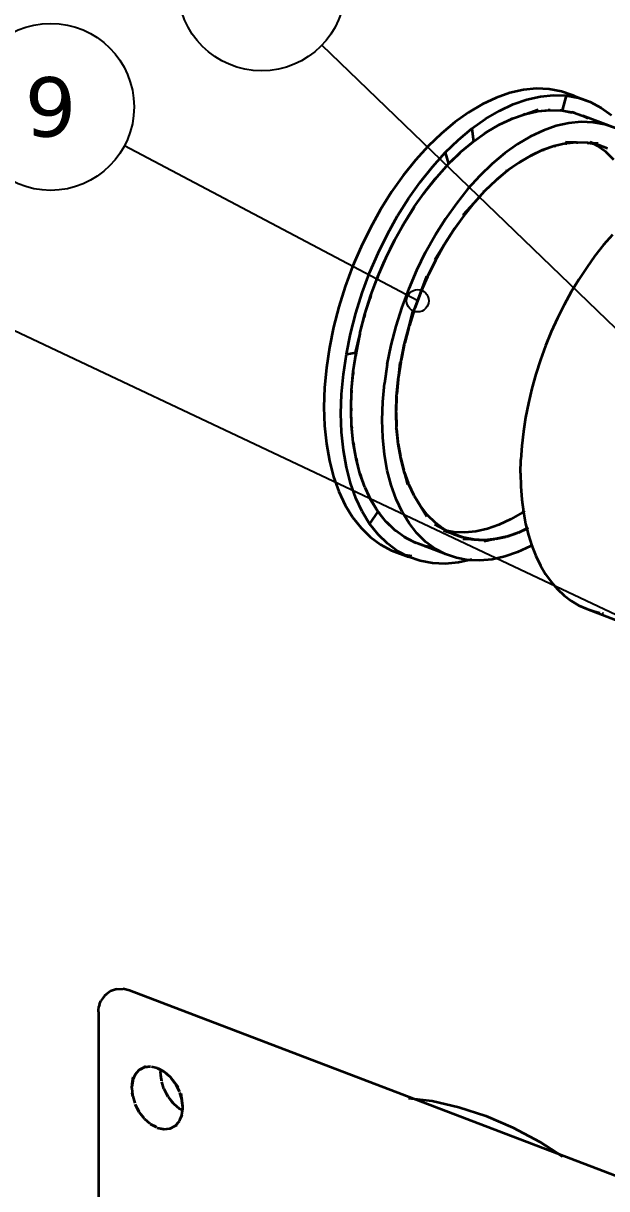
# Model space of a CAD drawing. Header units: millimetres. Extents: x 0 to 420, y 0 to 297.
# Drawn here: x 68.6 to 100, y 173.2 to 236.1 of the extents above; entities that cross this region are included whole.
import ezdxf
from ezdxf.enums import TextEntityAlignment as Align

# ---------------------------------------------------------------- set-up
doc = ezdxf.new("R2010")
doc.units = ezdxf.units.MM
doc.header["$LTSCALE"] = 6
doc.layers.add('BALAO', color=7, linetype='Continuous', lineweight=25)
doc.layers.add('VISIVEL', color=7, linetype='Continuous', lineweight=35)
doc.styles.add('DESENHO', font='DejaVuSans.ttf')

msp = doc.modelspace()

# ---------------------------------------------------------------- linework, layer by layer
at = {"layer": 'BALAO'}
for p, q in [((104.996, 215.277), (84.679, 234.868)), ((89.85, 221.099), (74.051, 229.446)), ((138.658, 186.127), (63.428, 221.706))]:
    msp.add_line(p, q, dxfattribs=at)
for centre, radius in [((81.44, 237.991), 4.5), ((70.073, 231.549), 4.5), ((89.85, 221.099), 0.6)]:
    msp.add_circle(centre, radius, dxfattribs=at)
at = {"layer": 'VISIVEL'}
for p, q in [((95.546, 232.465), (94.818, 232.301)), ((96.254, 232.533), (95.546, 232.465)), ((96.942, 232.505), (96.254, 232.533)), ((97.602, 232.381), (96.942, 232.505)), ((98.23, 232.161), (97.602, 232.381)), ((94.082, 232.041), (93.338, 231.693)), ((94.818, 232.301), (94.082, 232.041)), ((94.994, 231.693), (95.734, 231.949)), ((95.734, 231.949), (96.462, 232.113)), ((96.462, 232.113), (97.17, 232.181)), ((97.17, 232.181), (97.858, 232.153)), ((97.858, 232.153), (97.63, 231.353)), ((97.858, 232.153), (98.518, 232.029)), ((98.362, 232.093), (98.23, 232.161)), ((98.23, 232.161), (99.146, 231.813)), ((98.518, 232.029), (99.146, 231.813)), ((99.146, 231.813), (99.738, 231.501)), ((92.594, 231.253), (91.854, 230.725)), ((93.338, 231.693), (92.594, 231.253)), ((93.51, 230.901), (94.25, 231.341)), ((94.25, 231.341), (94.994, 231.693)), ((94.95, 230.921), (95.638, 231.161)), ((94.95, 230.921), (95.534, 231.125)), ((95.638, 231.161), (95.534, 231.125)), ((95.638, 231.161), (96.334, 231.405)), ((95.638, 231.161), (96.322, 231.317)), ((95.638, 231.161), (96.214, 231.293)), ((96.322, 231.317), (96.214, 231.293)), ((96.322, 231.317), (96.986, 231.377)), ((96.322, 231.317), (96.882, 231.369)), ((96.986, 231.377), (96.882, 231.369)), ((96.986, 231.377), (97.63, 231.353)), ((96.986, 231.377), (97.53, 231.357)), ((97.63, 231.353), (97.53, 231.357)), ((97.63, 231.353), (98.246, 231.237)), ((97.63, 231.353), (98.154, 231.253)), ((98.246, 231.237), (98.154, 231.253)), ((98.246, 231.237), (98.278, 231.325)), ((98.246, 231.237), (98.834, 231.033)), ((98.246, 231.237), (98.746, 231.065)), ((99.738, 231.501), (100.286, 231.097)), ((91.854, 230.725), (91.126, 230.117)), ((92.77, 230.377), (93.51, 230.901)), ((93.554, 230.181), (94.25, 230.593)), ((93.554, 230.181), (94.146, 230.529)), ((94.25, 230.593), (94.146, 230.529)), ((94.25, 230.593), (94.95, 230.921)), ((94.25, 230.593), (94.842, 230.869)), ((94.95, 230.921), (94.842, 230.869)), ((97.318, 230.521), (96.626, 230.281)), ((97.998, 230.673), (97.318, 230.521)), ((98.662, 230.737), (97.998, 230.673)), ((99.306, 230.713), (98.662, 230.737)), ((98.834, 231.033), (98.746, 231.065)), ((100.514, 230.393), (98.746, 231.065)), ((98.834, 231.033), (98.898, 231.001)), ((98.834, 231.033), (99.01, 230.937)), ((99.926, 230.597), (99.306, 230.713)), ((100.514, 230.393), (99.926, 230.597)), ((91.126, 230.117), (90.418, 229.429)), ((92.042, 229.769), (92.77, 230.377)), ((92.77, 230.377), (92.866, 229.689)), ((92.866, 229.689), (93.554, 230.181)), ((92.866, 229.689), (93.45, 230.105)), ((93.554, 230.181), (93.45, 230.105)), ((95.93, 229.953), (95.234, 229.541)), ((96.626, 230.281), (95.93, 229.953)), ((90.418, 229.429), (89.73, 228.673)), ((91.334, 229.081), (92.042, 229.769)), ((92.182, 229.117), (92.866, 229.689)), ((92.182, 229.117), (92.758, 229.601)), ((92.866, 229.689), (92.758, 229.601)), ((95.234, 229.541), (94.542, 229.045)), ((97.186, 229.433), (96.562, 229.213)), ((96.562, 229.213), (96.638, 229.241)), ((97.186, 229.433), (96.638, 229.241)), ((97.806, 229.573), (97.186, 229.433)), ((97.186, 229.433), (97.266, 229.449)), ((97.806, 229.573), (97.266, 229.449)), ((98.406, 229.629), (97.806, 229.573)), ((97.806, 229.573), (97.878, 229.577)), ((98.406, 229.629), (97.818, 229.653)), ((98.406, 229.629), (97.878, 229.577)), ((98.99, 229.605), (98.406, 229.629)), ((98.406, 229.629), (98.478, 229.625)), ((98.99, 229.605), (98.478, 229.625)), ((99.578, 229.581), (98.99, 229.605)), ((99.55, 229.501), (98.99, 229.605)), ((98.99, 229.605), (99.062, 229.593)), ((99.55, 229.501), (99.062, 229.593)), ((99.518, 229.457), (99.142, 229.657)), ((99.15, 229.669), (99.618, 229.477)), ((99.982, 229.117), (99.518, 229.457)), ((100.082, 229.313), (99.55, 229.501)), ((99.55, 229.501), (99.618, 229.477)), ((100.082, 229.313), (99.618, 229.477)), ((89.73, 228.673), (89.07, 227.845)), ((90.646, 228.321), (91.334, 229.081)), ((91.334, 229.081), (91.518, 228.473)), ((91.518, 228.473), (92.182, 229.117)), ((91.518, 228.473), (92.082, 229.017)), ((92.182, 229.117), (92.082, 229.017)), ((94.542, 229.045), (93.862, 228.477)), ((95.93, 228.917), (95.298, 228.541)), ((95.93, 228.917), (95.378, 228.589)), ((96.562, 229.213), (95.93, 228.917)), ((95.93, 228.917), (96.01, 228.953)), ((96.562, 229.213), (96.01, 228.953)), ((100.41, 228.697), (99.982, 229.117)), ((89.986, 227.497), (90.646, 228.321)), ((90.874, 227.765), (91.518, 228.473)), ((90.874, 227.765), (91.418, 228.365)), ((91.518, 228.473), (91.418, 228.365)), ((93.862, 228.477), (93.198, 227.833)), ((94.674, 228.097), (94.058, 227.581)), ((94.674, 228.097), (94.134, 227.645)), ((94.674, 228.097), (94.662, 228.165)), ((95.298, 228.541), (94.674, 228.097)), ((94.674, 228.097), (94.75, 228.153)), ((95.298, 228.541), (94.75, 228.153)), ((95.298, 228.541), (95.378, 228.589)), ((89.07, 227.845), (88.442, 226.961)), ((89.358, 226.609), (89.986, 227.497)), ((90.258, 226.989), (90.874, 227.765)), ((90.258, 226.989), (90.778, 227.645)), ((90.874, 227.765), (90.778, 227.645)), ((93.198, 227.833), (92.554, 227.125)), ((94.058, 227.581), (93.454, 226.997)), ((94.058, 227.581), (93.53, 227.069)), ((94.058, 227.581), (94.134, 227.645)), ((88.442, 226.961), (87.85, 226.021)), ((89.67, 226.161), (90.258, 226.989)), ((89.67, 226.161), (90.166, 226.865)), ((90.258, 226.989), (90.166, 226.865)), ((92.554, 227.125), (91.934, 226.349)), ((93.454, 226.997), (92.87, 226.353)), ((93.454, 226.997), (92.942, 226.433)), ((93.454, 226.997), (93.434, 227.061)), ((93.454, 226.997), (93.53, 227.069)), ((88.766, 225.669), (89.358, 226.609)), ((89.114, 225.281), (89.67, 226.161)), ((89.67, 226.161), (89.582, 226.025)), ((91.934, 226.349), (91.346, 225.521)), ((92.87, 226.353), (92.282, 225.705)), ((92.87, 226.353), (92.31, 225.653)), ((92.87, 226.353), (92.378, 225.741)), ((92.87, 226.353), (92.942, 226.433)), ((87.85, 226.021), (87.302, 225.033)), ((88.218, 224.685), (88.766, 225.669)), ((89.114, 225.281), (89.582, 226.025)), ((91.346, 225.521), (90.794, 224.641)), ((92.31, 225.653), (91.778, 224.901)), ((92.31, 225.653), (91.842, 224.993)), ((92.31, 225.653), (92.378, 225.741)), ((87.302, 225.033), (86.798, 224.009)), ((88.602, 224.357), (89.114, 225.281)), ((88.602, 224.357), (89.038, 225.141)), ((89.114, 225.281), (89.038, 225.141)), ((91.778, 224.901), (91.274, 224.105)), ((91.778, 224.901), (91.338, 224.205)), ((91.778, 224.901), (91.842, 224.993)), ((87.714, 223.657), (88.218, 224.685)), ((88.13, 223.397), (88.602, 224.357)), ((88.602, 224.357), (88.53, 224.209)), ((90.278, 223.717), (90.794, 224.641)), ((100.338, 224.661), (99.862, 224.109)), ((86.798, 224.009), (86.346, 222.953)), ((87.262, 222.601), (87.714, 223.657)), ((88.13, 223.397), (88.53, 224.209)), ((89.81, 222.757), (90.278, 223.717)), ((90.77, 223.301), (91.274, 224.105)), ((90.81, 223.265), (91.274, 224.105)), ((91.274, 224.105), (90.87, 223.373)), ((91.274, 224.105), (91.338, 224.205)), ((99.862, 224.109), (99.398, 223.521)), ((87.706, 222.409), (88.13, 223.397)), ((87.706, 222.409), (88.066, 223.245)), ((88.13, 223.397), (88.066, 223.245)), ((90.382, 222.397), (90.81, 223.265)), ((90.81, 223.265), (90.438, 222.505)), ((90.81, 223.265), (90.87, 223.373)), ((99.398, 223.521), (98.954, 222.901)), ((86.346, 222.953), (85.946, 221.873)), ((86.862, 221.521), (87.262, 222.601)), ((87.33, 221.397), (87.706, 222.409)), ((87.706, 222.409), (87.65, 222.253)), ((89.386, 221.769), (89.81, 222.757)), ((89.998, 221.501), (90.342, 222.425)), ((89.998, 221.501), (90.382, 222.397)), ((90.382, 222.397), (90.046, 221.613)), ((90.382, 222.397), (90.438, 222.505)), ((98.954, 222.901), (98.526, 222.253)), ((85.946, 221.873), (85.602, 220.777)), ((87.33, 221.397), (87.65, 222.253)), ((89.01, 220.757), (89.386, 221.769)), ((98.526, 222.253), (98.122, 221.577)), ((86.518, 220.429), (86.862, 221.521)), ((87.01, 220.373), (87.33, 221.397)), ((87.01, 220.373), (87.282, 221.241)), ((87.33, 221.397), (87.282, 221.241)), ((89.658, 220.585), (89.998, 221.501)), ((89.998, 221.501), (89.702, 220.697)), ((89.998, 221.501), (90.046, 221.613)), ((98.122, 221.577), (97.738, 220.881)), ((85.602, 220.777), (85.318, 219.677)), ((88.686, 219.733), (89.01, 220.757)), ((89.366, 219.657), (89.61, 220.597)), ((89.366, 219.657), (89.658, 220.585)), ((89.658, 220.585), (89.406, 219.773)), ((89.658, 220.585), (89.702, 220.697)), ((97.738, 220.881), (97.378, 220.161)), ((86.234, 219.325), (86.518, 220.429)), ((86.742, 219.341), (87.01, 220.373)), ((86.742, 219.341), (86.97, 220.213)), ((87.01, 220.373), (86.97, 220.213)), ((97.378, 220.161), (97.046, 219.425)), ((85.318, 219.677), (85.094, 218.577)), ((86.01, 218.225), (86.234, 219.325)), ((86.742, 219.341), (86.474, 218.301)), ((86.742, 219.341), (86.534, 218.313)), ((86.742, 219.341), (86.71, 219.181)), ((88.422, 218.701), (88.686, 219.733)), ((89.126, 218.721), (89.366, 219.657)), ((89.366, 219.657), (89.158, 218.837)), ((89.366, 219.657), (89.406, 219.773)), ((97.046, 219.425), (96.742, 218.673)), ((85.094, 218.577), (84.93, 217.485)), ((86.534, 218.313), (86.71, 219.181)), ((88.21, 217.669), (88.422, 218.701)), ((88.934, 217.789), (89.126, 218.721)), ((89.126, 218.721), (88.958, 217.905)), ((89.126, 218.721), (89.158, 218.837)), ((96.742, 218.673), (96.462, 217.909)), ((85.846, 217.137), (86.01, 218.225)), ((86.01, 218.225), (86.534, 218.313)), ((86.382, 217.293), (86.534, 218.313)), ((86.382, 217.293), (86.51, 218.153)), ((86.534, 218.313), (86.51, 218.153)), ((84.93, 217.485), (84.834, 216.417)), ((88.21, 217.669), (88.062, 216.649)), ((88.798, 216.865), (88.934, 217.789)), ((88.882, 217.781), (88.798, 216.865)), ((88.934, 217.789), (88.818, 216.977)), ((88.934, 217.789), (88.958, 217.905)), ((96.462, 217.909), (96.218, 217.141)), ((85.75, 216.065), (85.846, 217.137)), ((86.29, 216.289), (86.382, 217.293)), ((86.29, 216.289), (86.37, 217.137)), ((86.382, 217.293), (86.37, 217.137)), ((88.718, 215.953), (88.798, 216.865)), ((88.798, 216.865), (88.726, 216.069)), ((88.798, 216.865), (88.818, 216.977)), ((96.218, 217.141), (95.998, 216.365)), ((84.834, 216.417), (84.802, 215.373)), ((85.718, 215.021), (85.75, 216.065)), ((86.262, 215.309), (86.29, 216.289)), ((86.262, 215.309), (86.286, 216.137)), ((86.29, 216.289), (86.286, 216.137)), ((87.97, 215.649), (88.062, 216.649)), ((88.718, 215.953), (88.726, 216.069)), ((95.998, 216.365), (95.814, 215.589)), ((87.938, 214.669), (87.97, 215.649)), ((88.69, 215.069), (88.718, 215.953)), ((88.718, 215.953), (88.694, 215.181)), ((95.814, 215.589), (95.662, 214.813)), ((84.802, 215.373), (84.834, 214.361)), ((85.75, 214.013), (85.718, 215.021)), ((86.29, 214.365), (86.262, 215.309)), ((86.262, 215.309), (86.266, 215.165)), ((86.29, 214.365), (86.266, 215.165)), ((88.69, 215.069), (88.694, 215.181)), ((88.718, 214.213), (88.69, 215.069)), ((88.69, 215.069), (88.714, 214.317)), ((95.662, 214.813), (95.542, 214.045)), ((84.834, 214.361), (84.93, 213.393)), ((86.382, 213.457), (86.29, 214.365)), ((86.29, 214.365), (86.306, 214.225)), ((86.382, 213.457), (86.306, 214.225)), ((87.97, 213.725), (87.938, 214.669)), ((88.718, 214.213), (88.662, 214.177)), ((88.718, 214.213), (88.714, 214.317)), ((88.798, 213.389), (88.718, 214.213)), ((88.718, 214.213), (88.79, 213.493)), ((85.846, 213.045), (85.75, 214.013)), ((88.062, 212.817), (87.97, 213.725)), ((95.542, 214.045), (95.458, 213.285)), ((84.93, 213.393), (85.094, 212.477)), ((86.01, 212.125), (85.846, 213.045)), ((86.534, 212.597), (86.382, 213.457)), ((86.382, 213.457), (86.406, 213.325)), ((86.534, 212.597), (86.406, 213.325)), ((88.798, 213.389), (88.79, 213.493)), ((88.934, 212.613), (88.798, 213.389)), ((88.798, 213.389), (88.918, 212.709)), ((95.458, 213.285), (95.406, 212.537)), ((85.094, 212.477), (85.318, 211.613)), ((86.742, 211.793), (86.534, 212.597)), ((86.534, 212.597), (86.566, 212.473)), ((86.742, 211.793), (86.566, 212.473)), ((88.21, 211.957), (88.062, 212.817)), ((88.934, 212.613), (88.918, 212.709)), ((89.126, 211.881), (88.934, 212.613)), ((88.934, 212.613), (89.102, 211.973)), ((95.39, 211.805), (95.406, 212.537)), ((86.234, 211.265), (86.01, 212.125)), ((87.01, 211.045), (86.742, 211.793)), ((86.742, 211.793), (86.782, 211.677)), ((87.01, 211.045), (86.782, 211.677)), ((88.422, 211.153), (88.21, 211.957)), ((89.126, 211.881), (89.102, 211.973)), ((89.366, 211.201), (89.126, 211.881)), ((89.126, 211.881), (89.302, 211.197)), ((89.126, 211.881), (89.338, 211.289)), ((95.39, 211.805), (95.406, 211.089)), ((85.318, 211.613), (85.602, 210.813)), ((86.518, 210.465), (86.234, 211.265)), ((87.01, 211.045), (87.33, 210.361)), ((87.01, 211.045), (87.058, 210.937)), ((88.686, 210.405), (88.422, 211.153)), ((89.366, 211.201), (89.318, 211.145)), ((89.366, 211.201), (89.338, 211.289)), ((89.658, 210.585), (89.366, 211.201)), ((89.366, 211.201), (89.622, 210.661)), ((95.406, 211.089), (95.458, 210.393)), ((85.602, 210.813), (85.946, 210.085)), ((86.862, 209.737), (86.518, 210.465)), ((87.33, 210.361), (87.058, 210.937)), ((89.01, 209.721), (88.686, 210.405)), ((89.658, 210.585), (89.622, 210.661)), ((89.998, 210.029), (89.658, 210.585)), ((89.658, 210.585), (89.958, 210.097)), ((85.946, 210.085), (86.346, 209.429)), ((87.706, 209.749), (87.33, 210.361)), ((87.33, 210.361), (87.39, 210.265)), ((87.706, 209.749), (87.39, 210.265)), ((89.998, 210.029), (89.958, 210.097)), ((90.382, 209.541), (89.998, 210.029)), ((90.342, 209.469), (89.998, 210.029)), ((89.998, 210.029), (90.334, 209.601)), ((95.458, 210.393), (95.542, 209.725)), ((95.606, 209.777), (95.494, 209.697)), ((86.346, 209.429), (86.798, 208.857)), ((87.262, 209.081), (86.862, 209.737)), ((87.706, 209.749), (87.262, 209.081)), ((88.13, 209.209), (87.706, 209.749)), ((87.706, 209.749), (87.77, 209.665)), ((88.13, 209.209), (87.77, 209.665)), ((88.602, 208.749), (88.13, 209.209)), ((88.13, 209.209), (88.202, 209.141)), ((89.386, 209.109), (89.01, 209.721)), ((90.382, 209.541), (90.334, 209.601)), ((90.382, 209.541), (90.342, 209.469)), ((90.81, 209.125), (90.382, 209.541)), ((90.382, 209.541), (90.758, 209.177)), ((90.81, 209.125), (90.758, 209.177)), ((94.862, 209.321), (94.23, 209.025)), ((95.494, 209.697), (94.862, 209.321)), ((95.542, 209.725), (95.662, 209.081)), ((86.798, 208.857), (87.302, 208.365)), ((87.714, 208.505), (87.262, 209.081)), ((88.602, 208.749), (88.202, 209.141)), ((89.114, 208.373), (88.602, 208.749)), ((88.602, 208.749), (88.682, 208.693)), ((89.114, 208.373), (88.682, 208.693)), ((89.81, 208.569), (89.386, 209.109)), ((90.278, 208.109), (89.81, 208.569)), ((91.274, 208.781), (90.77, 209.049)), ((91.274, 208.781), (90.81, 209.125)), ((90.81, 209.125), (91.218, 208.825)), ((91.274, 208.781), (91.218, 208.825)), ((91.778, 208.517), (91.242, 208.705)), ((91.778, 208.517), (91.274, 208.781)), ((91.274, 208.781), (91.714, 208.549)), ((91.802, 208.633), (91.31, 208.725)), ((92.242, 208.353), (91.614, 208.589)), ((91.778, 208.517), (91.714, 208.549)), ((92.31, 208.333), (91.778, 208.517)), ((91.778, 208.517), (92.242, 208.353)), ((92.386, 208.609), (91.802, 208.633)), ((92.99, 208.669), (92.386, 208.609)), ((93.606, 208.805), (92.99, 208.669)), ((94.23, 209.025), (93.606, 208.805)), ((95.298, 208.617), (94.674, 208.401)), ((94.674, 208.401), (95.222, 208.589)), ((95.298, 208.617), (95.222, 208.589)), ((95.802, 208.857), (95.298, 208.617)), ((95.298, 208.617), (95.79, 208.849)), ((95.662, 209.081), (95.814, 208.469)), ((87.302, 208.365), (87.85, 207.961)), ((88.218, 208.017), (87.714, 208.505)), ((87.85, 207.961), (88.442, 207.649)), ((88.766, 207.613), (88.218, 208.017)), ((89.67, 208.081), (89.114, 208.373)), ((89.114, 208.373), (89.202, 208.329)), ((89.67, 208.081), (89.202, 208.329)), ((90.258, 207.877), (89.67, 208.081)), ((89.67, 208.081), (89.758, 208.049)), ((91.346, 207.441), (89.758, 208.049)), ((90.258, 207.877), (89.758, 208.049)), ((90.794, 207.733), (90.278, 208.109)), ((92.31, 208.333), (92.242, 208.353)), ((92.87, 208.225), (92.282, 208.249)), ((92.87, 208.225), (92.31, 208.333)), ((92.31, 208.333), (92.798, 208.241)), ((92.87, 208.225), (92.798, 208.241)), ((93.454, 208.201), (92.87, 208.225)), ((92.87, 208.225), (93.382, 208.205)), ((93.454, 208.201), (93.382, 208.205)), ((94.058, 208.261), (93.434, 208.121)), ((94.058, 208.261), (93.454, 208.201)), ((93.454, 208.201), (93.982, 208.253)), ((94.058, 208.261), (93.982, 208.253)), ((94.674, 208.401), (94.058, 208.261)), ((94.058, 208.261), (94.594, 208.381)), ((94.674, 208.401), (94.594, 208.381)), ((95.814, 208.469), (95.998, 207.889)), ((96.058, 207.953), (95.93, 207.881)), ((95.998, 207.889), (96.218, 207.345)), ((88.442, 207.649), (89.07, 207.433)), ((88.442, 207.649), (89.358, 207.301)), ((89.358, 207.301), (88.766, 207.613)), ((89.07, 207.433), (89.51, 207.349)), ((89.986, 207.081), (89.358, 207.301)), ((90.67, 207.797), (90.258, 207.877)), ((90.258, 207.877), (90.35, 207.857)), ((90.614, 207.809), (90.35, 207.857)), ((91.346, 207.441), (90.794, 207.733)), ((91.934, 207.237), (91.346, 207.441)), ((94.542, 207.309), (93.862, 207.157)), ((95.234, 207.553), (94.542, 207.309)), ((95.93, 207.881), (95.234, 207.553)), ((96.218, 207.345), (96.462, 206.837)), ((90.646, 206.957), (89.986, 207.081)), ((91.334, 206.929), (90.646, 206.957)), ((92.042, 206.997), (91.334, 206.929)), ((92.554, 207.121), (91.934, 207.237)), ((92.77, 207.161), (92.042, 206.997)), ((93.198, 207.093), (92.554, 207.121)), ((93.862, 207.157), (93.198, 207.093)), ((96.462, 206.837), (96.742, 206.369)), ((96.742, 206.369), (97.046, 205.945)), ((97.046, 205.945), (97.378, 205.561)), ((97.378, 205.561), (97.738, 205.221)), ((97.738, 205.221), (98.122, 204.929)), ((98.122, 204.929), (98.526, 204.685)), ((98.526, 204.685), (98.954, 204.489)), ((98.954, 204.489), (103.834, 202.629)), ((98.954, 204.489), (99.398, 204.345)), ((99.398, 204.345), (99.662, 204.289)), ((99.794, 204.261), (99.862, 204.249)), ((72.886, 183.521), (72.79, 183.373)), ((72.982, 183.641), (72.886, 183.521)), ((73.082, 183.733), (72.982, 183.641)), ((73.302, 183.885), (73.082, 183.733)), ((73.622, 183.993), (73.302, 183.885)), ((73.622, 183.993), (73.99, 184.009)), ((74.318, 183.921), (73.99, 184.009)), ((108.498, 170.881), (74.318, 183.921)), ((72.654, 182.849), (72.678, 183.057)), ((72.658, 182.773), (72.654, 182.849)), ((72.658, 182.773), (72.654, 142.849)), ((72.714, 183.177), (72.678, 183.057)), ((72.714, 183.177), (72.79, 183.373)), ((74.634, 179.401), (74.854, 179.649)), ((74.854, 179.649), (74.662, 179.429)), ((74.854, 179.649), (74.934, 179.693)), ((74.886, 179.669), (75.214, 179.841)), ((75.138, 179.797), (74.886, 179.669)), ((74.934, 179.693), (75.138, 179.797)), ((75.138, 179.797), (75.466, 179.829)), ((75.466, 179.829), (75.178, 179.801)), ((75.822, 179.749), (75.514, 179.821)), ((75.822, 179.749), (76.178, 179.557)), ((76.178, 179.557), (75.866, 179.725)), ((76.002, 179.497), (76.026, 179.701)), ((76.022, 179.673), (76.006, 179.529)), ((74.498, 179.065), (74.458, 178.717)), ((74.478, 178.893), (74.522, 179.273)), ((74.498, 179.065), (74.538, 179.169)), ((74.634, 179.401), (74.514, 179.105)), ((74.538, 179.169), (74.586, 179.277)), ((76.034, 179.201), (75.998, 179.537)), ((76.046, 179.065), (76.006, 179.437)), ((76.034, 179.201), (76.05, 179.057)), ((76.182, 178.625), (76.066, 179.001)), ((76.178, 179.557), (76.242, 179.505)), ((76.51, 179.273), (76.222, 179.521)), ((76.342, 179.417), (76.242, 179.505)), ((76.342, 179.417), (76.51, 179.273)), ((76.51, 179.273), (76.942, 178.721)), ((76.794, 178.909), (76.546, 179.225)), ((74.45, 178.665), (74.478, 178.893)), ((74.45, 178.665), (74.49, 178.285)), ((74.498, 178.233), (74.478, 178.421)), ((76.406, 178.201), (76.186, 178.617)), ((76.402, 178.209), (76.214, 178.565)), ((76.818, 178.865), (77.014, 178.493)), ((77.014, 178.493), (76.822, 178.857)), ((77.15, 178.053), (77.03, 178.437)), ((77.19, 177.689), (77.114, 178.381)), ((74.498, 178.233), (74.618, 177.849)), ((74.854, 177.377), (74.634, 177.793)), ((74.634, 177.793), (74.826, 177.429)), ((76.406, 178.201), (76.69, 177.837)), ((76.682, 177.845), (76.438, 178.157)), ((76.69, 177.837), (77.018, 177.549)), ((77.014, 177.553), (76.73, 177.801)), ((77.054, 178.357), (77.114, 178.169)), ((77.114, 178.169), (77.15, 178.053)), ((77.198, 177.617), (77.154, 177.997)), ((89.358, 178.133), (90.634, 177.977)), ((90.634, 177.977), (92.074, 177.649)), ((75.138, 177.013), (74.854, 177.377)), ((74.854, 177.377), (75.102, 177.057)), ((77.014, 176.885), (77.134, 177.177)), ((77.018, 177.549), (77.182, 177.461)), ((77.058, 177.001), (77.11, 177.125)), ((77.186, 177.461), (77.066, 177.525)), ((77.15, 177.221), (77.11, 177.125)), ((77.15, 177.221), (77.198, 177.617)), ((77.15, 177.221), (77.19, 177.569)), ((77.198, 177.617), (77.19, 177.689)), ((92.074, 177.649), (93.526, 177.169)), ((93.526, 177.169), (94.978, 176.541)), ((75.138, 177.013), (75.426, 176.761)), ((75.754, 176.573), (75.466, 176.725)), ((75.466, 176.725), (75.778, 176.557)), ((75.822, 176.533), (76.178, 176.453)), ((75.822, 176.533), (76.134, 176.465)), ((76.178, 176.453), (76.47, 176.485)), ((76.35, 176.473), (76.51, 176.489)), ((76.51, 176.489), (76.758, 176.617)), ((76.758, 176.617), (76.886, 176.685)), ((76.794, 176.637), (76.986, 176.853)), ((76.858, 176.709), (76.794, 176.637)), ((76.858, 176.709), (77.014, 176.885)), ((77.014, 176.885), (77.058, 177.001)), ((94.978, 176.541), (96.422, 175.769)), ((76.206, 176.457), (76.35, 176.473)), ((96.422, 175.769), (97.654, 174.977))]:
    msp.add_line(p, q, dxfattribs=at)

# ---------------------------------------------------------------- texts
at = {"layer": 'BALAO', "style": 'DESENHO'}
msp.add_text('9', height=3.2, dxfattribs=at).set_placement((70.073, 231.549), align=Align.MIDDLE_CENTER)

doc.saveas('drawing.dxf')
